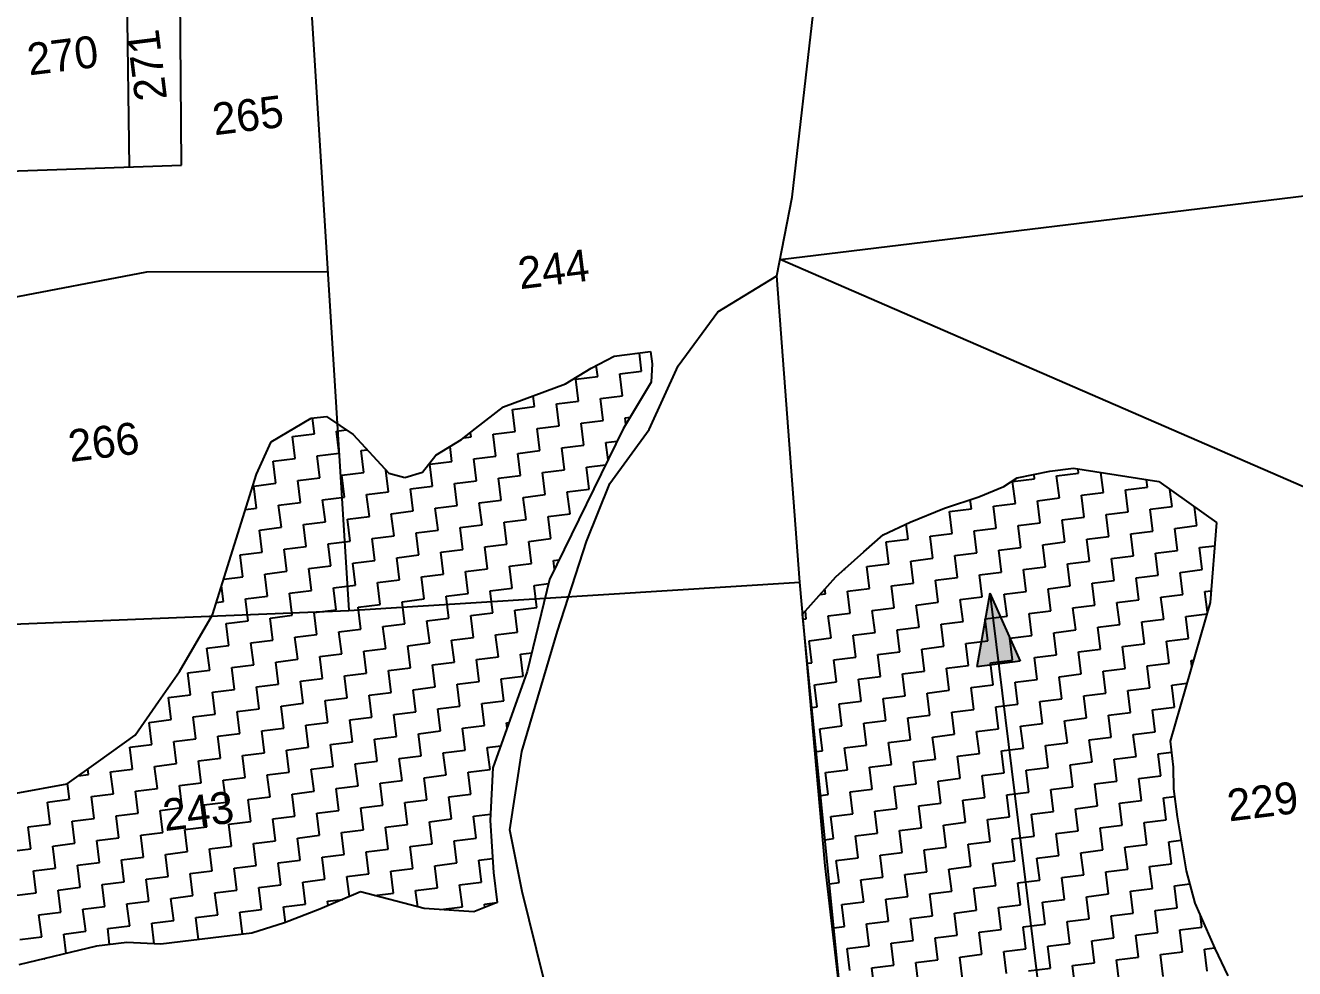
# Model space of a CAD drawing. Header units: metres. Extents: x 286056 to 292206, y 2024114 to 2027347.
# Drawn here: x 287894 to 288449, y 2024809 to 2025221 of the extents above; entities that cross this region are included whole.
import ezdxf
from ezdxf.enums import TextEntityAlignment as Align

# ---------------------------------------------------------------- set-up
doc = ezdxf.new("R2010")
doc.units = ezdxf.units.M
for name, color, linetype in [('LINE_WATER', 4, 'Continuous'), ('POLY_HATCH', 12, 'Continuous'), ('POLY_PARCEL', 6, 'Continuous'), ('TEXT_PARCEL', 7, 'Continuous')]:
    doc.layers.add(name, color=color, linetype=linetype)
doc.styles.add('TEXT_MAP', font='')
doc.styles.get('TEXT_MAP').set_extended_font_data('Kruti Dev 050')

# ---------------------------------------------------------------- blocks, each defined once
blk = doc.blocks.new('13')
h = blk.add_hatch(color=256)
h.paths.add_polyline_path([(259.195, 223.632), (260.426, 223.632), (259.195, 227.659)])
h.paths.add_polyline_path([(259.195, 227.659), (257.963, 223.632), (259.195, 223.632)])
for points in [[(259.195, 227.659), (257.963, 223.632)], [(259.195, 227.659), (259.195, 203.398)], [(259.195, 227.659), (260.426, 223.632)], [(260.426, 223.632), (257.963, 223.632)]]:
    blk.add_lwpolyline(points)
at = {"layer": 'LINE_WATER'}
for p, q in [((245.917, 245.286), (249.48, 246.889)), ((243.336, 242.535), (245.917, 245.286)), ((241.272, 239.182), (243.336, 242.535)), ((238.692, 236.431), (241.272, 239.182)), ((236.971, 233.336), (238.692, 236.431)), ((234.735, 228.522), (236.971, 233.336)), ((231.901, 222.032), (234.735, 228.522)), ((230.697, 217.733), (231.901, 222.032)), ((230.955, 214.209), (230.697, 217.733)), ((231.557, 209.222), (230.955, 214.209))]:
    blk.add_line(p, q, dxfattribs=at)
at = {"layer": 'POLY_HATCH'}
for p, q in [((238.44, 243.008), (239.818, 243.524)), ((239.818, 243.524), (241.884, 243.524)), ((241.884, 243.524), (241.884, 242.835)), ((236.891, 242.319), (238.44, 243.008)), ((241.884, 242.835), (241.712, 241.803)), ((220.016, 241.114), (222.427, 242.147)), ((222.427, 242.147), (223.288, 242.147)), ((223.288, 242.147), (224.665, 240.942)), ((233.275, 241.459), (236.891, 242.319)), ((231.553, 240.426), (233.275, 241.459)), ((241.712, 241.803), (239.818, 239.394)), ((218.983, 239.394), (220.016, 241.114)), ((224.665, 240.942), (226.387, 238.533)), ((229.142, 239.221), (230.692, 239.91)), ((230.692, 239.91), (231.553, 240.426)), ((217.261, 235.607), (218.983, 239.394)), ((228.281, 238.361), (229.142, 239.221)), ((239.818, 239.394), (234.652, 231.477)), ((226.387, 238.533), (227.248, 238.189)), ((227.248, 238.189), (228.281, 238.361)), ((215.539, 231.821), (217.261, 235.607)), ((259.256, 233.126), (260.729, 233.528)), ((260.729, 233.528), (261.533, 233.929)), ((261.533, 233.929), (263.407, 234.063)), ((263.407, 234.063), (264.746, 234.063)), ((264.746, 234.063), (269.433, 232.725)), ((255.239, 232.189), (257.248, 232.725)), ((257.248, 232.725), (259.256, 233.126)), ((269.433, 232.725), (272.379, 230.048)), ((253.632, 231.654), (255.239, 232.189)), ((213.301, 228.896), (215.539, 231.821)), ((234.652, 231.477), (232.758, 226.486)), ((252.427, 230.851), (253.632, 231.654)), ((250.686, 229.646), (252.427, 230.851)), ((272.379, 230.048), (271.475, 225.611)), ((248.57, 227.772), (250.686, 229.646)), ((211.924, 227.347), (213.301, 228.896)), ((248.019, 204.963), (248.57, 227.772)), ((210.374, 225.626), (211.924, 227.347)), ((232.758, 226.486), (231.725, 224.421)), ((208.135, 224.421), (210.374, 225.626)), ((271.475, 225.611), (268.261, 218.117)), ((206.241, 223.388), (208.135, 224.421)), ((231.725, 224.421), (230.175, 221.323)), ((203.314, 223.216), (206.241, 223.388)), ((230.175, 221.323), (229.659, 218.398)), ((229.659, 218.398), (229.487, 215.472)), ((268.261, 218.117), (268.261, 216.644)), ((268.261, 216.644), (268.127, 215.44)), ((229.487, 215.472), (229.487, 213.751)), ((221.91, 215.3), (219.5, 214.611)), ((225.354, 213.923), (221.91, 215.3)), ((268.127, 215.44), (268.127, 213.834)), ((206.758, 214.095), (202.281, 213.579)), ((208.48, 214.095), (206.758, 214.095)), ((210.374, 213.751), (208.48, 214.095)), ((217.433, 214.095), (215.539, 213.751)), ((219.5, 214.611), (217.433, 214.095)), ((215.539, 213.751), (210.374, 213.751)), ((228.109, 213.407), (225.354, 213.923)), ((229.487, 213.751), (228.109, 213.407)), ((268.127, 213.834), (268.261, 210.756)), ((268.261, 210.756), (268.529, 208.882)), ((268.529, 208.882), (269.332, 206.205)), ((269.332, 206.205), (269.868, 204.599))]:
    blk.add_line(p, q, dxfattribs=at)
at = {"layer": 'POLY_HATCH', "linetype": 'Continuous'}
for p, q in [((241.25, 242.5), (241.25, 243.524)), ((238.75, 242.5), (238.75, 243.124)), ((222.5, 241.25), (222.5, 242.147)), ((237.5, 242.5), (238.75, 242.5)), ((237.5, 241.25), (237.5, 242.5)), ((240, 242.5), (241.25, 242.5)), ((240, 241.25), (240, 242.5)), ((221.25, 241.25), (222.5, 241.25)), ((221.25, 240), (221.25, 241.25)), ((223.75, 241.25), (224.314, 241.25)), ((223.75, 240), (223.75, 241.25)), ((233.75, 241.25), (235, 241.25)), ((233.75, 240), (233.75, 241.25)), ((235, 241.25), (235, 241.869)), ((236.25, 241.25), (237.5, 241.25)), ((236.25, 240), (236.25, 241.25)), ((238.75, 241.25), (240, 241.25)), ((238.75, 240), (238.75, 241.25)), ((241.25, 241.25), (241.277, 241.25)), ((241.25, 241.215), (241.25, 241.25)), ((220, 240), (221.25, 240)), ((220, 238.75), (220, 240)), ((222.5, 240), (223.75, 240)), ((222.5, 238.75), (222.5, 240)), ((225, 240), (225.339, 240)), ((225, 238.75), (225, 240)), ((230.842, 240), (231.25, 240)), ((231.25, 240), (231.25, 240.245)), ((232.5, 240), (233.75, 240)), ((232.5, 238.75), (232.5, 240)), ((235, 240), (236.25, 240)), ((235, 238.75), (235, 240)), ((237.5, 240), (238.75, 240)), ((237.5, 238.75), (237.5, 240)), ((240, 240), (240.295, 240)), ((240, 239.625), (240, 240)), ((230, 238.75), (230, 239.602)), ((218.75, 238.75), (220, 238.75)), ((218.75, 237.5), (218.75, 238.75)), ((221.25, 238.75), (222.5, 238.75)), ((221.25, 237.5), (221.25, 238.75)), ((223.75, 238.75), (225, 238.75)), ((223.75, 237.5), (223.75, 238.75)), ((226.25, 237.5), (226.25, 238.725)), ((228.75, 238.75), (230, 238.75)), ((228.75, 237.5), (228.75, 238.75)), ((231.25, 238.75), (232.5, 238.75)), ((231.25, 237.5), (231.25, 238.75)), ((233.75, 238.75), (235, 238.75)), ((233.75, 237.5), (233.75, 238.75)), ((236.25, 238.75), (237.5, 238.75)), ((236.25, 237.5), (236.25, 238.75)), ((238.75, 238.75), (239.398, 238.75)), ((238.75, 237.757), (238.75, 238.75)), ((218.122, 237.5), (218.75, 237.5)), ((220, 237.5), (221.25, 237.5)), ((220, 236.25), (220, 237.5)), ((222.5, 237.5), (223.75, 237.5)), ((222.5, 236.25), (222.5, 237.5)), ((225, 237.5), (226.25, 237.5)), ((225, 236.25), (225, 237.5)), ((227.5, 237.5), (228.75, 237.5)), ((227.5, 236.25), (227.5, 237.5)), ((230, 237.5), (231.25, 237.5)), ((230, 236.25), (230, 237.5)), ((232.5, 237.5), (233.75, 237.5)), ((232.5, 236.25), (232.5, 237.5)), ((235, 237.5), (236.25, 237.5)), ((235, 236.25), (235, 237.5)), ((237.5, 237.5), (238.582, 237.5)), ((237.5, 236.25), (237.5, 237.5)), ((218.75, 236.25), (220, 236.25)), ((218.75, 235), (218.75, 236.25)), ((221.25, 236.25), (222.5, 236.25)), ((221.25, 235), (221.25, 236.25)), ((223.75, 236.25), (225, 236.25)), ((223.75, 235), (223.75, 236.25)), ((226.25, 236.25), (227.5, 236.25)), ((226.25, 235), (226.25, 236.25)), ((228.75, 236.25), (230, 236.25)), ((228.75, 235), (228.75, 236.25)), ((231.25, 236.25), (232.5, 236.25)), ((231.25, 235), (231.25, 236.25)), ((233.75, 236.25), (235, 236.25)), ((233.75, 235), (233.75, 236.25)), ((236.25, 236.25), (237.5, 236.25)), ((236.25, 235), (236.25, 236.25)), ((217.5, 235), (218.75, 235)), ((217.5, 233.75), (217.5, 235)), ((220, 235), (221.25, 235)), ((220, 233.75), (220, 235)), ((222.5, 235), (223.75, 235)), ((222.5, 233.75), (222.5, 235)), ((225, 235), (226.25, 235)), ((225, 233.75), (225, 235)), ((227.5, 235), (228.75, 235)), ((227.5, 233.75), (227.5, 235)), ((230, 235), (231.25, 235)), ((230, 233.75), (230, 235)), ((232.5, 235), (233.75, 235)), ((232.5, 233.75), (232.5, 235)), ((235, 235), (236.25, 235)), ((235, 233.75), (235, 235)), ((216.25, 232.5), (216.25, 233.384)), ((216.417, 233.75), (217.5, 233.75)), ((218.75, 233.75), (220, 233.75)), ((218.75, 232.5), (218.75, 233.75)), ((221.25, 233.75), (222.5, 233.75)), ((221.25, 232.5), (221.25, 233.75)), ((223.75, 233.75), (225, 233.75)), ((223.75, 232.5), (223.75, 233.75)), ((226.25, 233.75), (227.5, 233.75)), ((226.25, 232.5), (226.25, 233.75)), ((228.75, 233.75), (230, 233.75)), ((228.75, 232.5), (228.75, 233.75)), ((231.25, 233.75), (232.5, 233.75)), ((231.25, 232.5), (231.25, 233.75)), ((233.75, 233.75), (235, 233.75)), ((233.75, 232.5), (233.75, 233.75)), ((261.25, 233.75), (262.5, 233.75)), ((261.25, 232.5), (261.25, 233.75)), ((262.5, 233.75), (262.5, 233.998)), ((263.75, 233.75), (265, 233.75)), ((263.75, 232.5), (263.75, 233.75)), ((265, 233.75), (265, 233.99)), ((266.25, 232.5), (266.25, 233.633)), ((258.75, 232.5), (258.75, 233.025)), ((268.75, 232.5), (268.75, 232.92)), ((215.848, 232.5), (216.25, 232.5)), ((217.5, 232.5), (218.75, 232.5)), ((217.5, 231.25), (217.5, 232.5)), ((220, 232.5), (221.25, 232.5)), ((220, 231.25), (220, 232.5)), ((222.5, 232.5), (223.75, 232.5)), ((222.5, 231.25), (222.5, 232.5)), ((225, 232.5), (226.25, 232.5)), ((225, 231.25), (225, 232.5)), ((227.5, 232.5), (228.75, 232.5)), ((227.5, 231.25), (227.5, 232.5)), ((230, 232.5), (231.25, 232.5)), ((230, 231.25), (230, 232.5)), ((232.5, 232.5), (233.75, 232.5)), ((232.5, 231.25), (232.5, 232.5)), ((235, 232.5), (235.32, 232.5)), ((235, 232.01), (235, 232.5)), ((255, 231.25), (255, 232.11)), ((257.5, 232.5), (258.75, 232.5)), ((257.5, 231.25), (257.5, 232.5)), ((260, 232.5), (261.25, 232.5)), ((260, 231.25), (260, 232.5)), ((262.5, 232.5), (263.75, 232.5)), ((262.5, 231.25), (262.5, 232.5)), ((265, 232.5), (266.25, 232.5)), ((265, 231.25), (265, 232.5)), ((267.5, 232.5), (268.75, 232.5)), ((267.5, 231.25), (267.5, 232.5)), ((270, 231.25), (270, 232.209)), ((216.25, 231.25), (217.5, 231.25)), ((216.25, 230), (216.25, 231.25)), ((218.75, 231.25), (220, 231.25)), ((218.75, 230), (218.75, 231.25)), ((221.25, 231.25), (222.5, 231.25)), ((221.25, 230), (221.25, 231.25)), ((223.75, 231.25), (225, 231.25)), ((223.75, 230), (223.75, 231.25)), ((226.25, 231.25), (227.5, 231.25)), ((226.25, 230), (226.25, 231.25)), ((228.75, 231.25), (230, 231.25)), ((228.75, 230), (228.75, 231.25)), ((231.25, 231.25), (232.5, 231.25)), ((231.25, 230), (231.25, 231.25)), ((233.75, 231.25), (234.566, 231.25)), ((233.75, 230), (233.75, 231.25)), ((253.75, 231.25), (255, 231.25)), ((253.75, 230), (253.75, 231.25)), ((256.25, 231.25), (257.5, 231.25)), ((256.25, 230), (256.25, 231.25)), ((258.75, 231.25), (260, 231.25)), ((258.75, 230), (258.75, 231.25)), ((261.25, 231.25), (262.5, 231.25)), ((261.25, 230), (261.25, 231.25)), ((263.75, 231.25), (265, 231.25)), ((263.75, 230), (263.75, 231.25)), ((266.25, 231.25), (267.5, 231.25)), ((266.25, 230), (266.25, 231.25)), ((268.75, 231.25), (270, 231.25)), ((268.75, 230), (268.75, 231.25)), ((271.25, 230), (271.25, 231.074)), ((215, 230), (216.25, 230)), ((215, 228.75), (215, 230)), ((217.5, 230), (218.75, 230)), ((217.5, 228.75), (217.5, 230)), ((220, 230), (221.25, 230)), ((220, 228.75), (220, 230)), ((222.5, 230), (223.75, 230)), ((222.5, 228.75), (222.5, 230)), ((225, 230), (226.25, 230)), ((225, 228.75), (225, 230)), ((227.5, 230), (228.75, 230)), ((227.5, 228.75), (227.5, 230)), ((230, 230), (231.25, 230)), ((230, 228.75), (230, 230)), ((232.5, 230), (233.75, 230)), ((232.5, 228.75), (232.5, 230)), ((251.198, 230), (251.25, 230)), ((251.25, 230), (251.25, 230.036)), ((252.5, 230), (253.75, 230)), ((252.5, 228.75), (252.5, 230)), ((255, 230), (256.25, 230)), ((255, 228.75), (255, 230)), ((257.5, 230), (258.75, 230)), ((257.5, 228.75), (257.5, 230)), ((260, 228.75), (260, 230)), ((260, 230), (261.25, 230)), ((262.5, 228.75), (262.5, 230)), ((262.5, 230), (263.75, 230)), ((265, 230), (266.25, 230)), ((265, 228.75), (265, 230)), ((267.5, 230), (268.75, 230)), ((267.5, 228.75), (267.5, 230)), ((270, 230), (271.25, 230)), ((270, 228.75), (270, 230)), ((213.75, 228.75), (215, 228.75)), ((213.75, 227.5), (213.75, 228.75)), ((216.25, 228.75), (217.5, 228.75)), ((216.25, 227.5), (216.25, 228.75)), ((218.75, 228.75), (220, 228.75)), ((218.75, 227.5), (218.75, 228.75)), ((221.25, 228.75), (222.5, 228.75)), ((221.25, 227.5), (221.25, 228.75)), ((223.75, 228.75), (225, 228.75)), ((223.75, 227.5), (223.75, 228.75)), ((226.25, 228.75), (227.5, 228.75)), ((226.25, 227.5), (226.25, 228.75)), ((228.75, 228.75), (230, 228.75)), ((228.75, 227.5), (228.75, 228.75)), ((231.25, 228.75), (232.5, 228.75)), ((231.25, 227.5), (231.25, 228.75)), ((249.674, 228.75), (250, 228.75)), ((250, 228.75), (250, 229.038)), ((251.25, 227.5), (251.25, 228.75)), ((251.25, 228.75), (252.5, 228.75)), ((253.75, 227.5), (253.75, 228.75)), ((253.75, 228.75), (255, 228.75)), ((256.25, 228.75), (257.5, 228.75)), ((256.25, 227.5), (256.25, 228.75)), ((258.75, 228.75), (260, 228.75)), ((258.75, 227.5), (258.75, 228.75)), ((261.25, 228.75), (262.5, 228.75)), ((261.25, 227.5), (261.25, 228.75)), ((263.75, 227.5), (263.75, 228.75)), ((263.75, 228.75), (265, 228.75)), ((266.25, 228.75), (267.5, 228.75)), ((266.25, 227.5), (266.25, 228.75)), ((268.75, 228.75), (270, 228.75)), ((268.75, 227.5), (268.75, 228.75)), ((271.25, 228.75), (272.114, 228.75)), ((271.25, 227.5), (271.25, 228.75)), ((248.75, 227.5), (248.75, 227.931)), ((212.5, 227.5), (213.75, 227.5)), ((212.5, 226.25), (212.5, 227.5)), ((215, 227.5), (216.25, 227.5)), ((215, 226.25), (215, 227.5)), ((217.5, 227.5), (218.75, 227.5)), ((217.5, 226.25), (217.5, 227.5)), ((220, 227.5), (221.25, 227.5)), ((220, 226.25), (220, 227.5)), ((222.5, 227.5), (223.75, 227.5)), ((222.5, 226.25), (222.5, 227.5)), ((225, 227.5), (226.25, 227.5)), ((225, 226.25), (225, 227.5)), ((227.5, 227.5), (228.75, 227.5)), ((227.5, 226.25), (227.5, 227.5)), ((230, 227.5), (231.25, 227.5)), ((230, 226.25), (230, 227.5)), ((232.5, 227.5), (233.143, 227.5)), ((232.5, 226.25), (232.5, 227.5)), ((248.563, 227.5), (248.75, 227.5)), ((250, 227.5), (251.25, 227.5)), ((250, 226.25), (250, 227.5)), ((252.5, 226.25), (252.5, 227.5)), ((252.5, 227.5), (253.75, 227.5)), ((255, 227.5), (256.25, 227.5)), ((255, 226.25), (255, 227.5)), ((257.5, 227.5), (258.75, 227.5)), ((257.5, 226.25), (257.5, 227.5)), ((260, 226.25), (260, 227.5)), ((260, 227.5), (261.25, 227.5)), ((262.5, 226.25), (262.5, 227.5)), ((262.5, 227.5), (263.75, 227.5)), ((265, 226.25), (265, 227.5)), ((265, 227.5), (266.25, 227.5)), ((267.5, 227.5), (268.75, 227.5)), ((267.5, 226.25), (267.5, 227.5)), ((270, 227.5), (271.25, 227.5)), ((270, 226.25), (270, 227.5)), ((211.25, 226.25), (212.5, 226.25)), ((211.25, 225), (211.25, 226.25)), ((213.75, 226.25), (215, 226.25)), ((213.75, 225), (213.75, 226.25)), ((216.25, 226.25), (217.5, 226.25)), ((216.25, 225), (216.25, 226.25)), ((218.75, 226.25), (220, 226.25)), ((218.75, 225), (218.75, 226.25)), ((221.25, 226.25), (222.5, 226.25)), ((221.25, 225), (221.25, 226.25)), ((223.75, 226.25), (225, 226.25)), ((223.75, 225), (223.75, 226.25)), ((226.25, 226.25), (227.5, 226.25)), ((226.25, 225), (226.25, 226.25)), ((228.75, 226.25), (230, 226.25)), ((228.75, 225), (228.75, 226.25)), ((231.25, 226.25), (232.5, 226.25)), ((231.25, 225), (231.25, 226.25)), ((248.75, 226.25), (250, 226.25)), ((248.75, 225), (248.75, 226.25)), ((251.25, 225), (251.25, 226.25)), ((251.25, 226.25), (252.5, 226.25)), ((253.75, 226.25), (255, 226.25)), ((253.75, 225), (253.75, 226.25)), ((256.25, 226.25), (257.5, 226.25)), ((256.25, 225), (256.25, 226.25)), ((258.75, 226.25), (260, 226.25)), ((258.75, 225), (258.75, 226.25)), ((261.25, 225), (261.25, 226.25)), ((261.25, 226.25), (262.5, 226.25)), ((263.75, 226.25), (265, 226.25)), ((263.75, 225), (263.75, 226.25)), ((266.25, 226.25), (267.5, 226.25)), ((266.25, 225), (266.25, 226.25)), ((268.75, 225), (268.75, 226.25)), ((268.75, 226.25), (270, 226.25)), ((271.25, 226.25), (271.605, 226.25)), ((271.25, 225.087), (271.25, 226.25)), ((210, 225), (211.25, 225)), ((210, 223.75), (210, 225)), ((212.5, 225), (213.75, 225)), ((212.5, 223.75), (212.5, 225)), ((215, 225), (216.25, 225)), ((215, 223.75), (215, 225)), ((217.5, 225), (218.75, 225)), ((217.5, 223.75), (217.5, 225)), ((220, 225), (221.25, 225)), ((220, 223.75), (220, 225)), ((222.5, 225), (223.75, 225)), ((222.5, 223.75), (222.5, 225)), ((225, 225), (226.25, 225)), ((225, 223.75), (225, 225)), ((227.5, 225), (228.75, 225)), ((227.5, 223.75), (227.5, 225)), ((230, 225), (231.25, 225)), ((230, 223.75), (230, 225)), ((248.503, 225), (248.75, 225)), ((250, 223.75), (250, 225)), ((250, 225), (251.25, 225)), ((252.5, 225), (253.75, 225)), ((252.5, 223.75), (252.5, 225)), ((255, 223.75), (255, 225)), ((255, 225), (256.25, 225)), ((257.5, 225), (258.75, 225)), ((257.5, 223.75), (257.5, 225)), ((260, 225), (261.25, 225)), ((260, 223.75), (260, 225)), ((262.5, 225), (263.75, 225)), ((262.5, 223.75), (262.5, 225)), ((265, 225), (266.25, 225)), ((265, 223.75), (265, 225)), ((267.5, 225), (268.75, 225)), ((267.5, 223.75), (267.5, 225)), ((270, 225), (271.213, 225)), ((270, 223.75), (270, 225)), ((207.5, 223.75), (207.5, 224.075)), ((206.25, 222.5), (206.25, 223.393)), ((206.905, 223.75), (207.5, 223.75)), ((208.75, 223.75), (210, 223.75)), ((208.75, 222.5), (208.75, 223.75)), ((211.25, 223.75), (212.5, 223.75)), ((211.25, 222.5), (211.25, 223.75)), ((213.75, 223.75), (215, 223.75)), ((213.75, 222.5), (213.75, 223.75)), ((216.25, 223.75), (217.5, 223.75)), ((216.25, 222.5), (216.25, 223.75)), ((218.75, 223.75), (220, 223.75)), ((218.75, 222.5), (218.75, 223.75)), ((221.25, 223.75), (222.5, 223.75)), ((221.25, 222.5), (221.25, 223.75)), ((223.75, 223.75), (225, 223.75)), ((223.75, 222.5), (223.75, 223.75)), ((226.25, 223.75), (227.5, 223.75)), ((226.25, 222.5), (226.25, 223.75)), ((228.75, 223.75), (230, 223.75)), ((228.75, 222.5), (228.75, 223.75)), ((231.25, 223.75), (231.389, 223.75)), ((231.25, 223.472), (231.25, 223.75)), ((248.75, 223.75), (250, 223.75)), ((248.75, 222.5), (248.75, 223.75)), ((251.25, 222.5), (251.25, 223.75)), ((251.25, 223.75), (252.5, 223.75)), ((253.75, 222.5), (253.75, 223.75)), ((253.75, 223.75), (255, 223.75)), ((256.25, 223.75), (257.5, 223.75)), ((256.25, 222.5), (256.25, 223.75)), ((258.75, 222.5), (258.75, 223.75)), ((258.75, 223.75), (260, 223.75)), ((261.25, 222.5), (261.25, 223.75)), ((261.25, 223.75), (262.5, 223.75)), ((263.75, 223.75), (265, 223.75)), ((263.75, 222.5), (263.75, 223.75)), ((266.25, 223.75), (267.5, 223.75)), ((266.25, 222.5), (266.25, 223.75)), ((268.75, 222.5), (268.75, 223.75)), ((268.75, 223.75), (270, 223.75)), ((205, 222.5), (206.25, 222.5)), ((205, 221.25), (205, 222.5)), ((207.5, 222.5), (208.75, 222.5)), ((207.5, 221.25), (207.5, 222.5)), ((210, 222.5), (211.25, 222.5)), ((210, 221.25), (210, 222.5)), ((212.5, 222.5), (213.75, 222.5)), ((212.5, 221.25), (212.5, 222.5)), ((215, 222.5), (216.25, 222.5)), ((215, 221.25), (215, 222.5)), ((217.5, 222.5), (218.75, 222.5)), ((217.5, 221.25), (217.5, 222.5)), ((220, 222.5), (221.25, 222.5)), ((220, 221.25), (220, 222.5)), ((222.5, 222.5), (223.75, 222.5)), ((222.5, 221.25), (222.5, 222.5)), ((225, 222.5), (226.25, 222.5)), ((225, 221.25), (225, 222.5)), ((227.5, 222.5), (228.75, 222.5)), ((227.5, 221.25), (227.5, 222.5)), ((230, 222.5), (230.764, 222.5)), ((230, 221.25), (230, 222.5)), ((248.443, 222.5), (248.75, 222.5)), ((250, 221.25), (250, 222.5)), ((250, 222.5), (251.25, 222.5)), ((252.5, 221.25), (252.5, 222.5)), ((252.5, 222.5), (253.75, 222.5)), ((255, 221.25), (255, 222.5)), ((255, 222.5), (256.25, 222.5)), ((257.5, 221.25), (257.5, 222.5)), ((257.5, 222.5), (258.75, 222.5)), ((260, 222.5), (261.25, 222.5)), ((260, 221.25), (260, 222.5)), ((262.5, 222.5), (263.75, 222.5)), ((262.5, 221.25), (262.5, 222.5)), ((265, 222.5), (266.25, 222.5)), ((265, 221.25), (265, 222.5)), ((267.5, 222.5), (268.75, 222.5)), ((267.5, 221.25), (267.5, 222.5)), ((270, 222.5), (270.141, 222.5)), ((270, 222.172), (270, 222.5)), ((203.75, 221.25), (205, 221.25)), ((203.75, 220), (203.75, 221.25)), ((206.25, 221.25), (207.5, 221.25)), ((206.25, 220), (206.25, 221.25)), ((208.75, 221.25), (210, 221.25)), ((208.75, 220), (208.75, 221.25)), ((211.25, 221.25), (212.5, 221.25)), ((211.25, 220), (211.25, 221.25)), ((213.75, 221.25), (215, 221.25)), ((213.75, 220), (213.75, 221.25)), ((216.25, 221.25), (217.5, 221.25)), ((216.25, 220), (216.25, 221.25)), ((218.75, 221.25), (220, 221.25)), ((218.75, 220), (218.75, 221.25)), ((221.25, 221.25), (222.5, 221.25)), ((221.25, 220), (221.25, 221.25)), ((223.75, 221.25), (225, 221.25)), ((223.75, 220), (223.75, 221.25)), ((226.25, 221.25), (227.5, 221.25)), ((226.25, 220), (226.25, 221.25)), ((228.75, 221.25), (230, 221.25)), ((228.75, 220), (228.75, 221.25)), ((248.75, 221.25), (250, 221.25)), ((248.75, 220), (248.75, 221.25)), ((251.25, 220), (251.25, 221.25)), ((251.25, 221.25), (252.5, 221.25)), ((253.75, 221.25), (255, 221.25)), ((253.75, 220), (253.75, 221.25)), ((256.25, 221.25), (257.5, 221.25)), ((256.25, 220), (256.25, 221.25)), ((258.75, 221.25), (260, 221.25)), ((258.75, 220), (258.75, 221.25)), ((261.25, 221.25), (262.5, 221.25)), ((261.25, 220), (261.25, 221.25)), ((263.75, 220), (263.75, 221.25)), ((263.75, 221.25), (265, 221.25)), ((266.25, 221.25), (267.5, 221.25)), ((266.25, 220), (266.25, 221.25)), ((268.75, 221.25), (269.605, 221.25)), ((268.75, 220), (268.75, 221.25)), ((202.5, 220), (203.75, 220)), ((205, 220), (206.25, 220)), ((205, 218.75), (205, 220)), ((207.5, 220), (208.75, 220)), ((207.5, 218.75), (207.5, 220)), ((210, 220), (211.25, 220)), ((210, 218.75), (210, 220)), ((212.5, 220), (213.75, 220)), ((212.5, 218.75), (212.5, 220)), ((215, 220), (216.25, 220)), ((215, 218.75), (215, 220)), ((217.5, 220), (218.75, 220)), ((217.5, 218.75), (217.5, 220)), ((220, 220), (221.25, 220)), ((220, 218.75), (220, 220)), ((222.5, 220), (223.75, 220)), ((222.5, 218.75), (222.5, 220)), ((225, 220), (226.25, 220)), ((225, 218.75), (225, 220)), ((227.5, 220), (228.75, 220)), ((227.5, 218.75), (227.5, 220)), ((248.382, 220), (248.75, 220)), ((250, 220), (251.25, 220)), ((250, 218.75), (250, 220)), ((252.5, 220), (253.75, 220)), ((252.5, 218.75), (252.5, 220)), ((255, 218.75), (255, 220)), ((255, 220), (256.25, 220)), ((257.5, 220), (258.75, 220)), ((257.5, 218.75), (257.5, 220)), ((260, 220), (261.25, 220)), ((260, 218.75), (260, 220)), ((262.5, 220), (263.75, 220)), ((262.5, 218.75), (262.5, 220)), ((265, 218.75), (265, 220)), ((265, 220), (266.25, 220)), ((267.5, 220), (268.75, 220)), ((267.5, 218.75), (267.5, 220)), ((203.75, 218.75), (205, 218.75)), ((203.75, 217.5), (203.75, 218.75)), ((206.25, 218.75), (207.5, 218.75)), ((206.25, 217.5), (206.25, 218.75)), ((208.75, 218.75), (210, 218.75)), ((208.75, 217.5), (208.75, 218.75)), ((211.25, 218.75), (212.5, 218.75)), ((211.25, 217.5), (211.25, 218.75)), ((213.75, 218.75), (215, 218.75)), ((213.75, 217.5), (213.75, 218.75)), ((216.25, 218.75), (217.5, 218.75)), ((216.25, 217.5), (216.25, 218.75)), ((218.75, 218.75), (220, 218.75)), ((218.75, 217.5), (218.75, 218.75)), ((221.25, 218.75), (222.5, 218.75)), ((221.25, 217.5), (221.25, 218.75)), ((223.75, 218.75), (225, 218.75)), ((223.75, 217.5), (223.75, 218.75)), ((226.25, 218.75), (227.5, 218.75)), ((226.25, 217.5), (226.25, 218.75)), ((228.75, 218.75), (229.721, 218.75)), ((228.75, 217.5), (228.75, 218.75)), ((248.75, 218.75), (250, 218.75)), ((248.75, 217.5), (248.75, 218.75)), ((251.25, 217.5), (251.25, 218.75)), ((251.25, 218.75), (252.5, 218.75)), ((253.75, 218.75), (255, 218.75)), ((253.75, 217.5), (253.75, 218.75)), ((256.25, 218.75), (257.5, 218.75)), ((256.25, 217.5), (256.25, 218.75)), ((258.75, 217.5), (258.75, 218.75)), ((258.75, 218.75), (260, 218.75)), ((261.25, 218.75), (262.5, 218.75)), ((261.25, 217.5), (261.25, 218.75)), ((263.75, 218.75), (265, 218.75)), ((263.75, 217.5), (263.75, 218.75)), ((266.25, 217.5), (266.25, 218.75)), ((266.25, 218.75), (267.5, 218.75)), ((202.5, 217.5), (203.75, 217.5)), ((205, 217.5), (206.25, 217.5)), ((205, 216.25), (205, 217.5)), ((207.5, 217.5), (208.75, 217.5)), ((207.5, 216.25), (207.5, 217.5)), ((210, 217.5), (211.25, 217.5)), ((210, 216.25), (210, 217.5)), ((212.5, 217.5), (213.75, 217.5)), ((212.5, 216.25), (212.5, 217.5)), ((215, 217.5), (216.25, 217.5)), ((215, 216.25), (215, 217.5)), ((217.5, 217.5), (218.75, 217.5)), ((217.5, 216.25), (217.5, 217.5)), ((220, 217.5), (221.25, 217.5)), ((220, 216.25), (220, 217.5)), ((222.5, 217.5), (223.75, 217.5)), ((222.5, 216.25), (222.5, 217.5)), ((225, 217.5), (226.25, 217.5)), ((225, 216.25), (225, 217.5)), ((227.5, 217.5), (228.75, 217.5)), ((227.5, 216.25), (227.5, 217.5)), ((248.322, 217.5), (248.75, 217.5)), ((250, 217.5), (251.25, 217.5)), ((250, 216.25), (250, 217.5)), ((252.5, 217.5), (253.75, 217.5)), ((252.5, 216.25), (252.5, 217.5)), ((255, 217.5), (256.25, 217.5)), ((255, 216.25), (255, 217.5)), ((257.5, 217.5), (258.75, 217.5)), ((257.5, 216.25), (257.5, 217.5)), ((260, 217.5), (261.25, 217.5)), ((260, 216.25), (260, 217.5)), ((262.5, 217.5), (263.75, 217.5)), ((262.5, 216.25), (262.5, 217.5)), ((265, 217.5), (266.25, 217.5)), ((265, 216.25), (265, 217.5)), ((267.5, 216.25), (267.5, 217.5)), ((267.5, 217.5), (268.261, 217.5)), ((203.75, 216.25), (205, 216.25)), ((203.75, 215), (203.75, 216.25)), ((206.25, 216.25), (207.5, 216.25)), ((206.25, 215), (206.25, 216.25)), ((208.75, 216.25), (210, 216.25)), ((208.75, 215), (208.75, 216.25)), ((211.25, 216.25), (212.5, 216.25)), ((211.25, 215), (211.25, 216.25)), ((213.75, 216.25), (215, 216.25)), ((213.75, 215), (213.75, 216.25)), ((216.25, 216.25), (217.5, 216.25)), ((216.25, 215), (216.25, 216.25)), ((218.75, 216.25), (220, 216.25)), ((218.75, 215), (218.75, 216.25)), ((221.25, 216.25), (222.5, 216.25)), ((221.25, 215.111), (221.25, 216.25)), ((223.75, 216.25), (225, 216.25)), ((223.75, 215), (223.75, 216.25)), ((226.25, 216.25), (227.5, 216.25)), ((226.25, 215), (226.25, 216.25)), ((228.75, 216.25), (229.532, 216.25)), ((228.75, 215), (228.75, 216.25)), ((248.75, 216.25), (250, 216.25)), ((248.75, 215), (248.75, 216.25)), ((251.25, 216.25), (252.5, 216.25)), ((251.25, 215), (251.25, 216.25)), ((253.75, 216.25), (255, 216.25)), ((253.75, 215), (253.75, 216.25)), ((256.25, 216.25), (257.5, 216.25)), ((256.25, 215), (256.25, 216.25)), ((258.75, 216.25), (260, 216.25)), ((258.75, 215), (258.75, 216.25)), ((261.25, 215), (261.25, 216.25)), ((261.25, 216.25), (262.5, 216.25)), ((263.75, 216.25), (265, 216.25)), ((263.75, 215), (263.75, 216.25)), ((266.25, 215), (266.25, 216.25)), ((266.25, 216.25), (267.5, 216.25)), ((202.5, 215), (203.75, 215)), ((205, 215), (206.25, 215)), ((205, 213.892), (205, 215)), ((207.5, 215), (208.75, 215)), ((207.5, 214.095), (207.5, 215)), ((210, 215), (211.25, 215)), ((210, 213.819), (210, 215)), ((212.5, 215), (213.75, 215)), ((212.5, 213.751), (212.5, 215)), ((215, 215), (216.25, 215)), ((215, 213.751), (215, 215)), ((217.5, 215), (218.75, 215)), ((217.5, 214.112), (217.5, 215)), ((220, 215), (220.86, 215)), ((220, 214.754), (220, 215)), ((222.66, 215), (223.75, 215)), ((225, 215), (226.25, 215)), ((225, 214.065), (225, 215)), ((227.5, 215), (228.75, 215)), ((227.5, 213.75), (227.5, 215)), ((248.261, 215), (248.75, 215)), ((250, 215), (251.25, 215)), ((250, 213.75), (250, 215)), ((252.5, 213.75), (252.5, 215)), ((252.5, 215), (253.75, 215)), ((255, 215), (256.25, 215)), ((255, 213.75), (255, 215)), ((257.5, 213.75), (257.5, 215)), ((257.5, 215), (258.75, 215)), ((260, 213.75), (260, 215)), ((260, 215), (261.25, 215)), ((262.5, 213.75), (262.5, 215)), ((262.5, 215), (263.75, 215)), ((265, 215), (266.25, 215)), ((265, 213.75), (265, 215)), ((267.5, 213.75), (267.5, 215)), ((267.5, 215), (268.127, 215)), ((203.75, 213.75), (203.765, 213.75)), ((203.75, 213.748), (203.75, 213.75)), ((226.277, 213.75), (227.5, 213.75)), ((228.75, 213.75), (229.483, 213.75)), ((228.75, 213.567), (228.75, 213.75)), ((248.75, 213.75), (250, 213.75)), ((248.75, 212.5), (248.75, 213.75)), ((251.25, 213.75), (252.5, 213.75)), ((251.25, 212.5), (251.25, 213.75)), ((253.75, 213.75), (255, 213.75)), ((253.75, 212.5), (253.75, 213.75)), ((256.25, 213.75), (257.5, 213.75)), ((256.25, 212.5), (256.25, 213.75)), ((258.75, 212.5), (258.75, 213.75)), ((258.75, 213.75), (260, 213.75)), ((261.25, 213.75), (262.5, 213.75)), ((261.25, 212.5), (261.25, 213.75)), ((263.75, 212.5), (263.75, 213.75)), ((263.75, 213.75), (265, 213.75)), ((266.25, 212.5), (266.25, 213.75)), ((266.25, 213.75), (267.5, 213.75)), ((248.201, 212.5), (248.75, 212.5)), ((250, 212.5), (251.25, 212.5)), ((250, 211.25), (250, 212.5)), ((252.5, 212.5), (253.75, 212.5)), ((252.5, 211.25), (252.5, 212.5)), ((255, 212.5), (256.25, 212.5)), ((255, 211.25), (255, 212.5)), ((257.5, 211.25), (257.5, 212.5)), ((257.5, 212.5), (258.75, 212.5)), ((260, 211.25), (260, 212.5)), ((260, 212.5), (261.25, 212.5)), ((262.5, 211.25), (262.5, 212.5)), ((262.5, 212.5), (263.75, 212.5)), ((265, 211.25), (265, 212.5)), ((265, 212.5), (266.25, 212.5)), ((267.5, 211.25), (267.5, 212.5)), ((267.5, 212.5), (268.185, 212.5)), ((248.75, 210), (248.75, 211.25)), ((248.75, 211.25), (250, 211.25)), ((251.25, 211.25), (252.5, 211.25)), ((251.25, 210), (251.25, 211.25)), ((253.75, 211.25), (255, 211.25)), ((253.75, 210), (253.75, 211.25)), ((256.25, 210), (256.25, 211.25)), ((256.25, 211.25), (257.5, 211.25)), ((258.75, 210), (258.75, 211.25)), ((258.75, 211.25), (260, 211.25)), ((261.25, 210), (261.25, 211.25)), ((261.25, 211.25), (262.5, 211.25)), ((263.75, 211.25), (265, 211.25)), ((263.75, 210), (263.75, 211.25)), ((266.25, 210), (266.25, 211.25)), ((266.25, 211.25), (267.5, 211.25)), ((248.141, 210), (248.75, 210)), ((250, 210), (251.25, 210)), ((250, 208.75), (250, 210)), ((252.5, 208.75), (252.5, 210)), ((252.5, 210), (253.75, 210)), ((255, 210), (256.25, 210)), ((255, 208.75), (255, 210)), ((257.5, 210), (258.75, 210)), ((257.5, 208.75), (257.5, 210)), ((260, 208.75), (260, 210)), ((260, 210), (261.25, 210)), ((262.5, 210), (263.75, 210)), ((262.5, 208.75), (262.5, 210)), ((265, 210), (266.25, 210)), ((265, 208.75), (265, 210)), ((267.5, 210), (268.369, 210)), ((267.5, 208.75), (267.5, 210)), ((248.75, 208.75), (250, 208.75)), ((248.75, 207.5), (248.75, 208.75)), ((251.25, 208.75), (252.5, 208.75)), ((251.25, 207.5), (251.25, 208.75)), ((253.75, 207.5), (253.75, 208.75)), ((253.75, 208.75), (255, 208.75)), ((256.25, 207.5), (256.25, 208.75)), ((256.25, 208.75), (257.5, 208.75)), ((258.75, 207.5), (258.75, 208.75)), ((258.75, 208.75), (260, 208.75)), ((261.25, 207.5), (261.25, 208.75)), ((261.25, 208.75), (262.5, 208.75)), ((263.75, 207.5), (263.75, 208.75)), ((263.75, 208.75), (265, 208.75)), ((266.25, 208.75), (267.5, 208.75)), ((266.25, 207.5), (266.25, 208.75)), ((268.75, 207.5), (268.75, 208.146)), ((250, 207.5), (251.25, 207.5)), ((250, 206.25), (250, 207.5)), ((252.5, 206.25), (252.5, 207.5)), ((252.5, 207.5), (253.75, 207.5)), ((255, 207.5), (256.25, 207.5)), ((255, 206.25), (255, 207.5)), ((257.5, 207.5), (258.75, 207.5)), ((257.5, 206.25), (257.5, 207.5)), ((260, 207.5), (261.25, 207.5)), ((260, 206.25), (260, 207.5)), ((262.5, 207.5), (263.75, 207.5)), ((262.5, 206.25), (262.5, 207.5)), ((265, 207.5), (266.25, 207.5)), ((265, 206.25), (265, 207.5)), ((267.5, 207.5), (268.75, 207.5)), ((267.5, 206.25), (267.5, 207.5)), ((258.75, 206.25), (260, 206.25)), ((261.25, 206.25), (262.5, 206.25)), ((261.25, 205), (261.25, 206.25)), ((263.75, 206.25), (265, 206.25)), ((263.75, 205), (263.75, 206.25)), ((266.25, 205), (266.25, 206.25)), ((266.25, 206.25), (267.5, 206.25)), ((268.75, 206.25), (269.319, 206.25)), ((268.75, 205), (268.75, 206.25))]:
    blk.add_line(p, q, dxfattribs=at)
at = {"layer": 'POLY_PARCEL'}
for p, q in [((213.989, 257.47), (215.108, 267.572)), ((216.914, 257.209), (218.052, 266.948)), ((225.326, 266.027), (223.202, 231.128)), ((250.872, 251.195), (253.332, 261.296)), ((206.66, 258.126), (216.914, 257.209)), ((206.048, 250.937), (214.236, 251.472)), ((214.236, 251.472), (224.366, 250.247)), ((249.48, 246.889), (250.872, 251.195)), ((277.487, 231.428), (249.767, 247.777)), ((249.767, 247.777), (280.313, 247.715)), ((248.631, 229.58), (249.48, 246.889)), ((196.253, 233.346), (223.202, 231.128)), ((223.202, 231.128), (248.631, 229.58)), ((248.09, 213.541), (248.631, 229.58)), ((248.019, 204.963), (248.09, 213.541))]:
    blk.add_line(p, q, dxfattribs=at)
at = {"layer": 'TEXT_PARCEL', "style": 'TEXT_MAP'}
for s, p in [('270', (211.025, 263.284)), ('265', (220.98, 258.65)), ('244', (237.018, 247.918)), ('266', (210.643, 241.364)), ('243', (213.378, 220.051)), ('229', (273.022, 213.218))]:
    blk.add_text(s, height=1.8, dxfattribs=at).set_placement(p, align=Align.CENTER)
blk.add_text('271', height=1.8, rotation=90, dxfattribs=at).set_placement((216.577, 263.031), align=Align.CENTER)

msp = doc.modelspace()

# ---------------------------------------------------------------- block references
at = {"xscale": 7.751650312977041, "yscale": 7.751650312977041, "zscale": 7.751650312977041, "rotation": 7.058277928675759}
msp.add_blockref('13', (286538.24, 2022974.39), dxfattribs=at)

doc.saveas('drawing.dxf')
